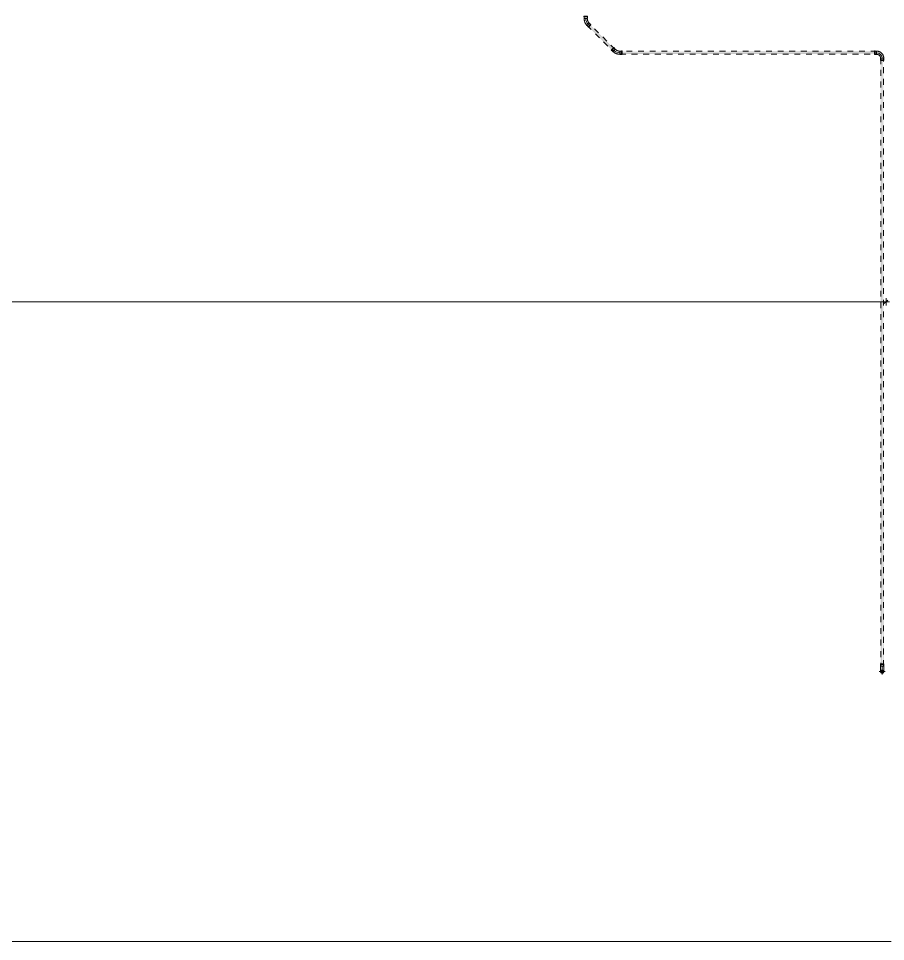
# Model space of a CAD drawing. Header units: metres. Extents: x 149 to 429, y -3 to 162.
# Drawn here: x 345.69 to 360.6, y 77.75 to 93.63 of the extents above; entities that cross this region are included whole.
import ezdxf

# ---------------------------------------------------------------- set-up
doc = ezdxf.new("R2010")
doc.units = ezdxf.units.M
doc.linetypes.add('Aligning Line', pattern=[0.012, 0.006, -0.006])
doc.layers.add('1053_ARQ_BASE_MATADOURO_dwg', color=7, linetype='Continuous', lineweight=5, true_color=0x767676)
for name, color, linetype, lineweight in [('A-COTAS', 7, 'Continuous', 9), ('P-PIPE', 7, 'Continuous', 5), ('P-PIPE-CNTR', 7, 'Continuous', 5)]:
    doc.layers.add(name, color=color, linetype=linetype, lineweight=lineweight)

# ---------------------------------------------------------------- blocks, each defined once
blk = doc.blocks.new('AF_Soldavel_Curva 45_90 - Standard-3646028-TÉRREO 1_20 - Dependente 2')
at = {"layer": 'P-PIPE'}
for p, q in [((154.11, 82.529), (154.11, 82.521)), ((154.141, 82.529), (154.11, 82.529)), ((154.11, 82.521), (154.112, 82.518)), ((154.11, 82.521), (154.141, 82.521)), ((154.112, 82.518), (154.112, 82.492)), ((154.112, 82.518), (154.141, 82.518)), ((154.112, 82.492), (154.114, 82.49)), ((154.112, 82.492), (154.141, 82.492)), ((154.114, 82.49), (154.141, 82.49)), ((154.116, 82.529), (154.141, 82.529)), ((154.141, 82.492), (154.116, 82.492)), ((154.171, 82.529), (154.141, 82.529)), ((154.141, 82.529), (154.166, 82.529)), ((154.141, 82.521), (154.171, 82.521)), ((154.141, 82.518), (154.169, 82.518)), ((154.141, 82.492), (154.169, 82.492)), ((154.166, 82.492), (154.141, 82.492)), ((154.141, 82.49), (154.168, 82.49)), ((154.168, 82.49), (154.169, 82.492)), ((154.169, 82.518), (154.171, 82.521)), ((154.169, 82.492), (154.169, 82.518)), ((154.171, 82.521), (154.171, 82.529))]:
    blk.add_line(p, q, dxfattribs=at)
at = {"layer": 'P-PIPE', "flags": 128}
for points in [[(154.114, 82.396), (154.114, 82.396), (154.114, 82.396), (154.114, 82.396), (154.114, 82.397), (154.114, 82.398), (154.114, 82.398), (154.114, 82.399), (154.114, 82.401), (154.114, 82.402), (154.114, 82.403), (154.114, 82.405), (154.114, 82.406), (154.114, 82.408), (154.114, 82.41), (154.114, 82.412), (154.114, 82.414), (154.114, 82.417), (154.114, 82.419), (154.114, 82.422), (154.114, 82.424), (154.114, 82.427), (154.114, 82.43), (154.114, 82.433), (154.114, 82.436), (154.114, 82.439), (154.114, 82.442), (154.114, 82.446), (154.114, 82.449), (154.114, 82.453), (154.114, 82.456), (154.114, 82.46), (154.114, 82.463), (154.114, 82.467), (154.114, 82.471), (154.114, 82.474), (154.114, 82.478), (154.114, 82.482), (154.114, 82.486), (154.114, 82.489), (154.114, 82.49)], [(154.168, 82.49), (154.168, 82.487), (154.168, 82.483), (154.168, 82.479), (154.168, 82.475), (154.168, 82.472), (154.168, 82.468), (154.168, 82.464), (154.168, 82.461), (154.168, 82.457), (154.168, 82.454), (154.168, 82.45), (154.168, 82.447), (154.168, 82.443), (154.168, 82.44), (154.168, 82.437), (154.168, 82.434), (154.168, 82.431), (154.168, 82.428), (154.168, 82.425), (154.168, 82.422), (154.168, 82.42), (154.168, 82.417), (154.168, 82.415), (154.168, 82.413), (154.168, 82.411), (154.168, 82.409), (154.168, 82.407), (154.168, 82.405), (154.168, 82.404), (154.168, 82.402), (154.168, 82.401), (154.168, 82.4), (154.168, 82.399), (154.168, 82.398), (154.168, 82.397), (154.168, 82.397), (154.168, 82.396), (154.168, 82.396), (154.168, 82.396)], [(154.116, 82.384), (154.116, 82.385), (154.115, 82.386), (154.115, 82.387), (154.115, 82.388), (154.114, 82.389), (154.114, 82.39), (154.114, 82.391), (154.114, 82.392), (154.114, 82.393), (154.114, 82.394), (154.114, 82.395), (154.114, 82.396)], [(154.123, 82.375), (154.122, 82.376), (154.121, 82.377), (154.121, 82.378)], [(154.141, 82.369), (154.14, 82.369), (154.139, 82.369), (154.137, 82.369), (154.136, 82.369), (154.135, 82.369), (154.134, 82.369), (154.133, 82.37), (154.132, 82.37), (154.131, 82.37), (154.13, 82.371), (154.129, 82.371), (154.128, 82.372)], [(154.168, 82.396), (154.168, 82.395), (154.168, 82.394), (154.168, 82.392), (154.168, 82.391), (154.167, 82.39), (154.167, 82.389), (154.167, 82.388), (154.166, 82.387), (154.166, 82.386), (154.166, 82.385), (154.165, 82.384), (154.165, 82.383), (154.164, 82.382), (154.164, 82.381), (154.163, 82.38), (154.163, 82.379), (154.162, 82.379), (154.161, 82.378), (154.16, 82.377), (154.16, 82.376), (154.159, 82.375), (154.158, 82.375), (154.157, 82.374), (154.156, 82.373), (154.155, 82.373), (154.154, 82.372), (154.154, 82.372), (154.153, 82.371), (154.152, 82.371), (154.151, 82.37), (154.15, 82.37), (154.149, 82.37), (154.147, 82.369), (154.146, 82.369), (154.145, 82.369), (154.144, 82.369), (154.143, 82.369), (154.142, 82.369), (154.141, 82.369), (154.141, 82.369)]]:
    blk.add_lwpolyline(points, dxfattribs=at)
at = {"layer": 'P-PIPE'}
for radius, start, end in [(0.0308, 90, 270), (0.0308, 90, 270), (0.0286, 90, 270), (0.0286, 90, 270), (0.0272, 90, 210), (0.025, 120, 195), (0.025, 120, 195), (0.025, 90, 105), (0.025, 90, 105), (0.0308, 270, 90), (0.0308, 270, 90), (0.0286, 270, 90), (0.0286, 270, 90), (0.0272, 70, 90), (0.025, 75, 90), (0.025, 75, 90), (0.0272, 270, 30), (0.0272, 250, 270), (0.025, 255, 270), (0.025, 255, 270), (0.025, 270, 285), (0.025, 270, 285), (0.025, 300, 15), (0.025, 300, 15)]:
    blk.add_arc((154.141, 82.396), radius, start, end, dxfattribs=at)
blk = doc.blocks.new('AF_Soldavel_Curva 45_90 - Standard-V91-TÉRREO 1_20 - Dependente 2')
at = {"layer": 'P-PIPE'}
for p, q in [((-0.125, 0.031), (-0.133, 0.031)), ((-0.133, 0.031), (-0.133, 0.027)), ((-0.133, 0.031), (-0.133, -0.031)), ((-0.133, -0.025), (-0.133, 0.025)), ((-0.122, 0.029), (-0.125, 0.031)), ((-0.125, 0.031), (-0.125, -0.031)), ((-0.125, 0.031), (-0.125, 0.024)), ((-0.096, 0.029), (-0.122, 0.029)), ((-0.122, 0.029), (-0.122, -0.029)), ((-0.122, 0.029), (-0.122, 0.027)), ((-0.095, 0.027), (-0.096, 0.029)), ((-0.096, 0.029), (-0.096, -0.029)), ((-0.096, 0.029), (-0.096, 0.027)), ((-0.096, 0.025), (-0.096, -0.025)), ((-0.095, 0.027), (-0.095, -0.027)), ((-0.095, 0.027), (-0.095, -0.027)), ((-0.031, 0.133), (-0.031, 0.125)), ((-0.027, 0.133), (-0.031, 0.133)), ((0.031, 0.133), (-0.031, 0.133)), ((-0.031, 0.125), (-0.029, 0.122)), ((-0.031, 0.125), (0.031, 0.125)), ((-0.031, 0.125), (-0.024, 0.125)), ((-0.029, 0.122), (-0.029, 0.096)), ((-0.029, 0.122), (0.029, 0.122)), ((-0.029, 0.122), (-0.027, 0.122)), ((-0.029, 0.096), (-0.027, 0.095)), ((-0.029, 0.096), (-0.027, 0.096)), ((-0.029, 0.096), (0.029, 0.096)), ((-0.027, 0.095), (0.027, 0.095)), ((-0.027, 0.095), (0.027, 0.095)), ((-0.025, 0.133), (0.025, 0.133)), ((0.025, 0.096), (-0.025, 0.096)), ((0.024, 0.125), (0.031, 0.125)), ((0.031, 0.133), (0.027, 0.133)), ((0.027, 0.122), (0.029, 0.122)), ((0.027, 0.095), (0.029, 0.096)), ((0.027, 0.096), (0.029, 0.096)), ((0.029, 0.122), (0.031, 0.125)), ((0.029, 0.096), (0.029, 0.122)), ((0.031, 0.125), (0.031, 0.133)), ((-0.133, -0.027), (-0.133, -0.031)), ((-0.133, -0.031), (-0.125, -0.031)), ((-0.125, -0.024), (-0.125, -0.031)), ((-0.125, -0.031), (-0.122, -0.029)), ((-0.122, -0.027), (-0.122, -0.029)), ((-0.122, -0.029), (-0.096, -0.029)), ((-0.096, -0.029), (-0.095, -0.027)), ((-0.096, -0.027), (-0.096, -0.029))]:
    blk.add_line(p, q, dxfattribs=at)
at = {"layer": 'P-PIPE', "flags": 128}
for points in [[(-0.095, -0.027), (-0.09, -0.027), (-0.085, -0.027), (-0.08, -0.026), (-0.075, -0.026), (-0.071, -0.025), (-0.066, -0.024), (-0.061, -0.022), (-0.056, -0.021), (-0.052, -0.019), (-0.047, -0.018), (-0.043, -0.016), (-0.038, -0.013), (-0.034, -0.011), (-0.03, -0.009), (-0.026, -0.006), (-0.022, -0.003), (-0.018, 0), (-0.014, 0.003), (-0.011, 0.006), (-0.007, 0.01), (-0.004, 0.013), (-0.001, 0.017), (0.002, 0.021), (0.005, 0.025), (0.008, 0.029), (0.01, 0.033), (0.013, 0.037), (0.015, 0.042), (0.017, 0.046), (0.019, 0.051), (0.021, 0.055), (0.022, 0.06), (0.023, 0.064), (0.024, 0.069), (0.025, 0.074), (0.026, 0.079), (0.027, 0.084), (0.027, 0.089), (0.027, 0.093), (0.027, 0.095)], [(-0.027, 0.095), (-0.027, 0.092), (-0.027, 0.089), (-0.028, 0.087), (-0.028, 0.084), (-0.028, 0.081), (-0.029, 0.079), (-0.03, 0.076), (-0.031, 0.073), (-0.031, 0.071), (-0.032, 0.068), (-0.034, 0.066), (-0.035, 0.064), (-0.036, 0.061), (-0.037, 0.059), (-0.039, 0.057), (-0.041, 0.054), (-0.042, 0.052), (-0.044, 0.05), (-0.046, 0.048), (-0.048, 0.046), (-0.05, 0.044), (-0.052, 0.043), (-0.054, 0.041), (-0.056, 0.039), (-0.058, 0.038), (-0.061, 0.036), (-0.063, 0.035), (-0.065, 0.034), (-0.068, 0.033), (-0.07, 0.032), (-0.073, 0.031), (-0.075, 0.03), (-0.078, 0.029), (-0.081, 0.029), (-0.083, 0.028), (-0.086, 0.028), (-0.089, 0.027), (-0.091, 0.027), (-0.094, 0.027), (-0.095, 0.027)]]:
    blk.add_lwpolyline(points, dxfattribs=at)
blk = doc.blocks.new('AF_Soldavel_Curva 45_90 - Standard-3646013-TÉRREO 1_20 - Dependente 2')
at = {"layer": 'P-PIPE'}
for p, q in [((-0.089, 0.031), (-0.097, 0.031)), ((-0.097, 0.031), (-0.097, 0.027)), ((-0.097, 0.031), (-0.097, -0.031)), ((-0.097, -0.025), (-0.097, 0.025)), ((-0.097, 0.024), (-0.097, 0.025)), ((-0.086, 0.029), (-0.089, 0.031)), ((-0.089, 0.031), (-0.089, -0.031)), ((-0.089, 0.031), (-0.089, 0.024)), ((-0.061, 0.029), (-0.086, 0.029)), ((-0.086, 0.029), (-0.086, -0.029)), ((-0.086, 0.029), (-0.086, 0.022)), ((-0.059, 0.027), (-0.061, 0.029)), ((-0.061, 0.029), (-0.061, -0.029)), ((-0.061, 0.029), (-0.061, 0.022)), ((-0.061, 0.025), (-0.061, -0.025)), ((-0.061, 0.025), (-0.061, 0.024)), ((-0.059, 0.027), (-0.059, 0.014)), ((-0.059, 0.027), (-0.059, -0.027)), ((-0.059, 0.005), (-0.059, -0.005)), ((0.023, 0.063), (0.022, 0.061)), ((0.022, 0.061), (0.061, 0.022)), ((0.022, 0.061), (0.061, 0.022)), ((0.041, 0.081), (0.023, 0.063)), ((0.023, 0.063), (0.024, 0.062)), ((0.023, 0.063), (0.063, 0.023)), ((0.06, 0.025), (0.025, 0.06)), ((0.047, 0.09), (0.041, 0.085)), ((0.041, 0.085), (0.041, 0.081)), ((0.041, 0.085), (0.085, 0.041)), ((0.041, 0.085), (0.047, 0.08)), ((0.041, 0.081), (0.081, 0.041)), ((0.041, 0.081), (0.042, 0.08)), ((0.05, 0.087), (0.047, 0.09)), ((0.09, 0.047), (0.047, 0.09)), ((0.051, 0.086), (0.086, 0.051)), ((0.061, 0.022), (0.063, 0.023)), ((0.062, 0.024), (0.063, 0.023)), ((0.063, 0.023), (0.081, 0.041)), ((0.08, 0.047), (0.085, 0.041)), ((0.08, 0.042), (0.081, 0.041)), ((0.081, 0.041), (0.085, 0.041)), ((0.085, 0.041), (0.09, 0.047)), ((0.09, 0.047), (0.087, 0.05)), ((-0.097, -0.025), (-0.097, -0.024)), ((-0.097, -0.027), (-0.097, -0.031)), ((-0.097, -0.031), (-0.089, -0.031)), ((-0.089, -0.024), (-0.089, -0.031)), ((-0.089, -0.031), (-0.086, -0.029)), ((-0.086, -0.022), (-0.086, -0.029)), ((-0.086, -0.029), (-0.061, -0.029)), ((-0.061, -0.022), (-0.061, -0.029)), ((-0.061, -0.024), (-0.061, -0.025)), ((-0.061, -0.029), (-0.059, -0.027)), ((-0.059, -0.014), (-0.059, -0.027))]:
    blk.add_line(p, q, dxfattribs=at)
at = {"layer": 'P-PIPE', "flags": 128}
for points in [[(0.022, 0.061), (0.019, 0.058), (0.016, 0.055), (0.012, 0.052), (0.008, 0.049), (0.005, 0.046), (0.001, 0.044), (-0.003, 0.042), (-0.007, 0.039), (-0.011, 0.037), (-0.016, 0.036), (-0.02, 0.034), (-0.024, 0.032), (-0.029, 0.031), (-0.033, 0.03), (-0.038, 0.029), (-0.042, 0.028), (-0.047, 0.028), (-0.051, 0.027), (-0.056, 0.027), (-0.059, 0.027)], [(-0.059, -0.027), (-0.052, -0.027), (-0.045, -0.027), (-0.039, -0.026), (-0.032, -0.025), (-0.025, -0.024), (-0.019, -0.022), (-0.012, -0.021), (-0.006, -0.019), (0.001, -0.016), (0.007, -0.014), (0.013, -0.011), (0.019, -0.008), (0.025, -0.005), (0.031, -0.001), (0.037, 0.002), (0.042, 0.006), (0.048, 0.01), (0.053, 0.015), (0.058, 0.019), (0.061, 0.022)]]:
    blk.add_lwpolyline(points, dxfattribs=at)
blk = doc.blocks.new('AF_Soldavel_Curva 45_90 - Standard-V117-TÉRREO 1_20 - Dependente 2')
at = {"layer": 'P-PIPE'}
for p, q in [((-0.089, 0.031), (-0.097, 0.031)), ((-0.097, 0.031), (-0.097, 0.027)), ((-0.097, 0.031), (-0.097, -0.031)), ((-0.097, -0.025), (-0.097, 0.025)), ((-0.086, 0.029), (-0.089, 0.031)), ((-0.089, 0.031), (-0.089, -0.031)), ((-0.089, 0.031), (-0.089, 0.024)), ((-0.061, 0.029), (-0.086, 0.029)), ((-0.086, 0.029), (-0.086, -0.029)), ((-0.086, 0.029), (-0.086, 0.027)), ((-0.059, 0.027), (-0.061, 0.029)), ((-0.061, 0.029), (-0.061, -0.029)), ((-0.061, 0.029), (-0.061, 0.027)), ((-0.061, 0.025), (-0.061, -0.025)), ((-0.059, 0.027), (-0.059, -0.027)), ((-0.059, 0.027), (-0.059, -0.027)), ((0.023, 0.063), (0.022, 0.061)), ((0.022, 0.061), (0.061, 0.022)), ((0.022, 0.061), (0.032, 0.051)), ((0.041, 0.081), (0.023, 0.063)), ((0.023, 0.063), (0.027, 0.058)), ((0.023, 0.063), (0.063, 0.023)), ((0.026, 0.06), (0.025, 0.06)), ((0.06, 0.025), (0.025, 0.06)), ((0.038, 0.045), (0.045, 0.038)), ((0.047, 0.09), (0.041, 0.085)), ((0.041, 0.085), (0.041, 0.081)), ((0.041, 0.085), (0.085, 0.041)), ((0.041, 0.085), (0.047, 0.08)), ((0.041, 0.081), (0.081, 0.041)), ((0.041, 0.081), (0.046, 0.077)), ((0.05, 0.087), (0.047, 0.09)), ((0.09, 0.047), (0.047, 0.09)), ((0.051, 0.086), (0.086, 0.051)), ((0.051, 0.086), (0.051, 0.086)), ((0.051, 0.032), (0.061, 0.022)), ((0.058, 0.027), (0.063, 0.023)), ((0.06, 0.025), (0.06, 0.026)), ((0.061, 0.022), (0.063, 0.023)), ((0.063, 0.023), (0.081, 0.041)), ((0.077, 0.046), (0.081, 0.041)), ((0.08, 0.047), (0.085, 0.041)), ((0.081, 0.041), (0.085, 0.041)), ((0.085, 0.041), (0.09, 0.047)), ((0.086, 0.051), (0.086, 0.051)), ((0.09, 0.047), (0.087, 0.05)), ((-0.097, -0.027), (-0.097, -0.031)), ((-0.097, -0.031), (-0.089, -0.031)), ((-0.089, -0.024), (-0.089, -0.031)), ((-0.089, -0.031), (-0.086, -0.029)), ((-0.086, -0.027), (-0.086, -0.029)), ((-0.086, -0.029), (-0.061, -0.029)), ((-0.061, -0.029), (-0.059, -0.027)), ((-0.061, -0.027), (-0.061, -0.029))]:
    blk.add_line(p, q, dxfattribs=at)
at = {"layer": 'P-PIPE', "flags": 128}
for points in [[(0.022, 0.061), (0.019, 0.058), (0.016, 0.055), (0.012, 0.052), (0.008, 0.049), (0.005, 0.046), (0.001, 0.044), (-0.003, 0.042), (-0.007, 0.039), (-0.011, 0.037), (-0.016, 0.036), (-0.02, 0.034), (-0.024, 0.032), (-0.029, 0.031), (-0.033, 0.03), (-0.038, 0.029), (-0.042, 0.028), (-0.047, 0.028), (-0.051, 0.027), (-0.056, 0.027), (-0.059, 0.027)], [(-0.059, -0.027), (-0.052, -0.027), (-0.045, -0.027), (-0.039, -0.026), (-0.032, -0.025), (-0.025, -0.024), (-0.019, -0.022), (-0.012, -0.021), (-0.006, -0.019), (0.001, -0.016), (0.007, -0.014), (0.013, -0.011), (0.019, -0.008), (0.025, -0.005), (0.031, -0.001), (0.037, 0.002), (0.042, 0.006), (0.048, 0.01), (0.053, 0.015), (0.058, 0.019), (0.061, 0.022)]]:
    blk.add_lwpolyline(points, dxfattribs=at)
blk = doc.blocks.new('1053_ARQ_BASE_MATADOURO_dwg_PU-Tick-4039619-TÉRREO 1_20 - Dependente 2')
at = {"layer": 'A-COTAS', "color": 253, "true_color": 0xaaaaaa}
for p, q in [((1, 0), (-1, 0)), ((-0.5, -0.5), (0.5, 0.5)), ((0, -1), (0, 1))]:
    blk.add_line(p, q, dxfattribs=at)
blk = doc.blocks.new('1053_ARQ_BASE_MATADOURO_dwg_arq geral tgov-4039641-TÉRREO 1_20 - Dependente 2')
at = {"layer": 'A-COTAS', "color": 253, "true_color": 0xaaaaaa}
for p, q in [((23.935, 5.571), (-62.437, 5.571)), ((24.086, -5.433), (-62.437, -5.433))]:
    blk.add_line(p, q, dxfattribs=at)
at = {"xscale": 0.0625, "yscale": 0.0625, "zscale": 0.0625, "rotation": 180}
blk.add_blockref('1053_ARQ_BASE_MATADOURO_dwg_PU-Tick-4039619-TÉRREO 1_20 - Dependente 2', (23.997, 5.571), dxfattribs=at)
at = {"xscale": 0.0625, "yscale": 0.0625, "zscale": 0.0625}
blk.add_blockref('1053_ARQ_BASE_MATADOURO_dwg_PU-Tick-4039619-TÉRREO 1_20 - Dependente 2', (23.997, 5.571), dxfattribs=at)
blk = doc.blocks.new('1053_ARQ_BASE_MATADOURO_dwg-3625622-TÉRREO 1_20 - Dependente 2')
blk.add_blockref('1053_ARQ_BASE_MATADOURO_dwg_arq geral tgov-4039641-TÉRREO 1_20 - Dependente 2', (130.21, 83.186))

msp = doc.modelspace()

# ---------------------------------------------------------------- hatches: boundary and pattern name
at = {"layer": 'P-PIPE', "true_color": 0x69503c}
for points in [[(355.917, 93.068), (355.934, 93.085), (355.486, 93.523), (355.478, 93.506), (355.915, 93.069)], [(355.934, 93.085), (355.946, 93.106), (355.503, 93.541), (355.491, 93.528), (355.887, 93.131)], [(360.449, 93.042), (360.449, 93.067), (356.037, 93.06), (356.037, 93.042), (359.719, 93.042)], [(356.037, 93.017), (360.449, 93.024), (360.449, 93.042), (356.037, 93.035), (356.037, 93.018)], [(360.521, 82.492), (360.546, 82.492), (360.539, 92.946), (360.521, 92.946), (360.521, 82.517)], [(360.571, 82.492), (360.563, 92.946), (360.546, 92.946), (360.552, 82.492), (360.57, 82.492)], [(360.552, 82.372), (360.57, 82.402), (360.539, 82.42), (360.522, 82.389), (360.539, 82.372)]]:
    msp.add_hatch(color=27, dxfattribs=at).paths.add_polyline_path(points)

# ---------------------------------------------------------------- linework, layer by layer
at = {"layer": 'P-PIPE', "linetype": 'Aligning Line', "lineweight": 15}
for p, q in [((355.423, 93.631), (355.473, 93.631)), ((355.508, 93.546), (355.473, 93.51)), ((355.952, 93.102), (355.508, 93.546)), ((355.508, 93.546), (355.508, 93.545)), ((355.473, 93.511), (355.473, 93.51)), ((355.473, 93.51), (355.916, 93.067)), ((355.916, 93.067), (355.952, 93.102)), ((355.916, 93.067), (355.917, 93.068)), ((355.951, 93.102), (355.952, 93.102)), ((360.449, 93.067), (356.037, 93.067)), ((356.037, 93.067), (356.037, 93.017)), ((360.449, 93.017), (360.449, 93.067)), ((356.037, 93.017), (360.449, 93.017)), ((360.521, 92.946), (360.521, 82.492)), ((360.571, 92.946), (360.521, 92.946)), ((360.571, 82.492), (360.571, 92.946)), ((360.521, 82.492), (360.571, 82.492))]:
    msp.add_line(p, q, dxfattribs=at)
at = {"layer": 'P-PIPE'}
for start, end in [(90, 180), (120, 180), (90, 105), (75, 90), (0, 90), (180, 195), (180, 270), (255, 270), (270, 0), (270, 285), (300, 0), (0, 15)]:
    msp.add_arc((360.546, 82.396), 0.025, start, end, dxfattribs=at)
at = {"layer": 'P-PIPE-CNTR'}
for p, q in [((355.448, 93.63), (355.448, 93.631)), ((355.448, 93.63), (355.448, 93.631)), ((355.489, 93.529), (355.491, 93.528)), ((355.491, 93.528), (355.489, 93.529)), ((355.935, 93.084), (355.934, 93.085)), ((355.935, 93.084), (355.934, 93.085)), ((356.035, 93.042), (356.037, 93.042)), ((356.037, 93.042), (356.035, 93.042)), ((360.451, 93.042), (360.449, 93.042)), ((360.449, 93.042), (360.451, 93.042)), ((360.546, 92.947), (360.546, 92.946)), ((360.546, 92.947), (360.546, 92.946)), ((360.546, 82.49), (360.546, 82.492)), ((360.546, 82.492), (360.546, 82.49)), ((360.546, 82.49), (360.546, 82.423)), ((360.546, 82.346), (360.546, 82.446)), ((360.496, 82.396), (360.596, 82.396))]:
    msp.add_line(p, q, dxfattribs=at)
for centre, radius, start, end in [((355.59, 93.63), 0.142, 180, 225), ((356.035, 93.184), 0.142, 225, 270), ((360.451, 92.947), 0.0947, 0, 90)]:
    msp.add_arc(centre, radius, start, end, dxfattribs=at)

# ---------------------------------------------------------------- block references
at = {"layer": '1053_ARQ_BASE_MATADOURO_dwg', "color": 253, "true_color": 0xaaaaaa}
msp.add_blockref('1053_ARQ_BASE_MATADOURO_dwg-3625622-TÉRREO 1_20 - Dependente 2', (206.405, 0), dxfattribs=at)
at = {"layer": 'P-PIPE'}
for name, p, rotation in [('AF_Soldavel_Curva 45_90 - Standard-V117-TÉRREO 1_20 - Dependente 2', (355.448, 93.571), 270), ('AF_Soldavel_Curva 45_90 - Standard-3646013-TÉRREO 1_20 - Dependente 2', (355.977, 93.042), 315), ('AF_Soldavel_Curva 45_90 - Standard-V91-TÉRREO 1_20 - Dependente 2', (360.546, 93.042), 90)]:
    msp.add_blockref(name, p, dxfattribs=dict(at, rotation=rotation))
msp.add_blockref('AF_Soldavel_Curva 45_90 - Standard-3646028-TÉRREO 1_20 - Dependente 2', (206.405, 0), dxfattribs=at)

doc.saveas('drawing.dxf')
